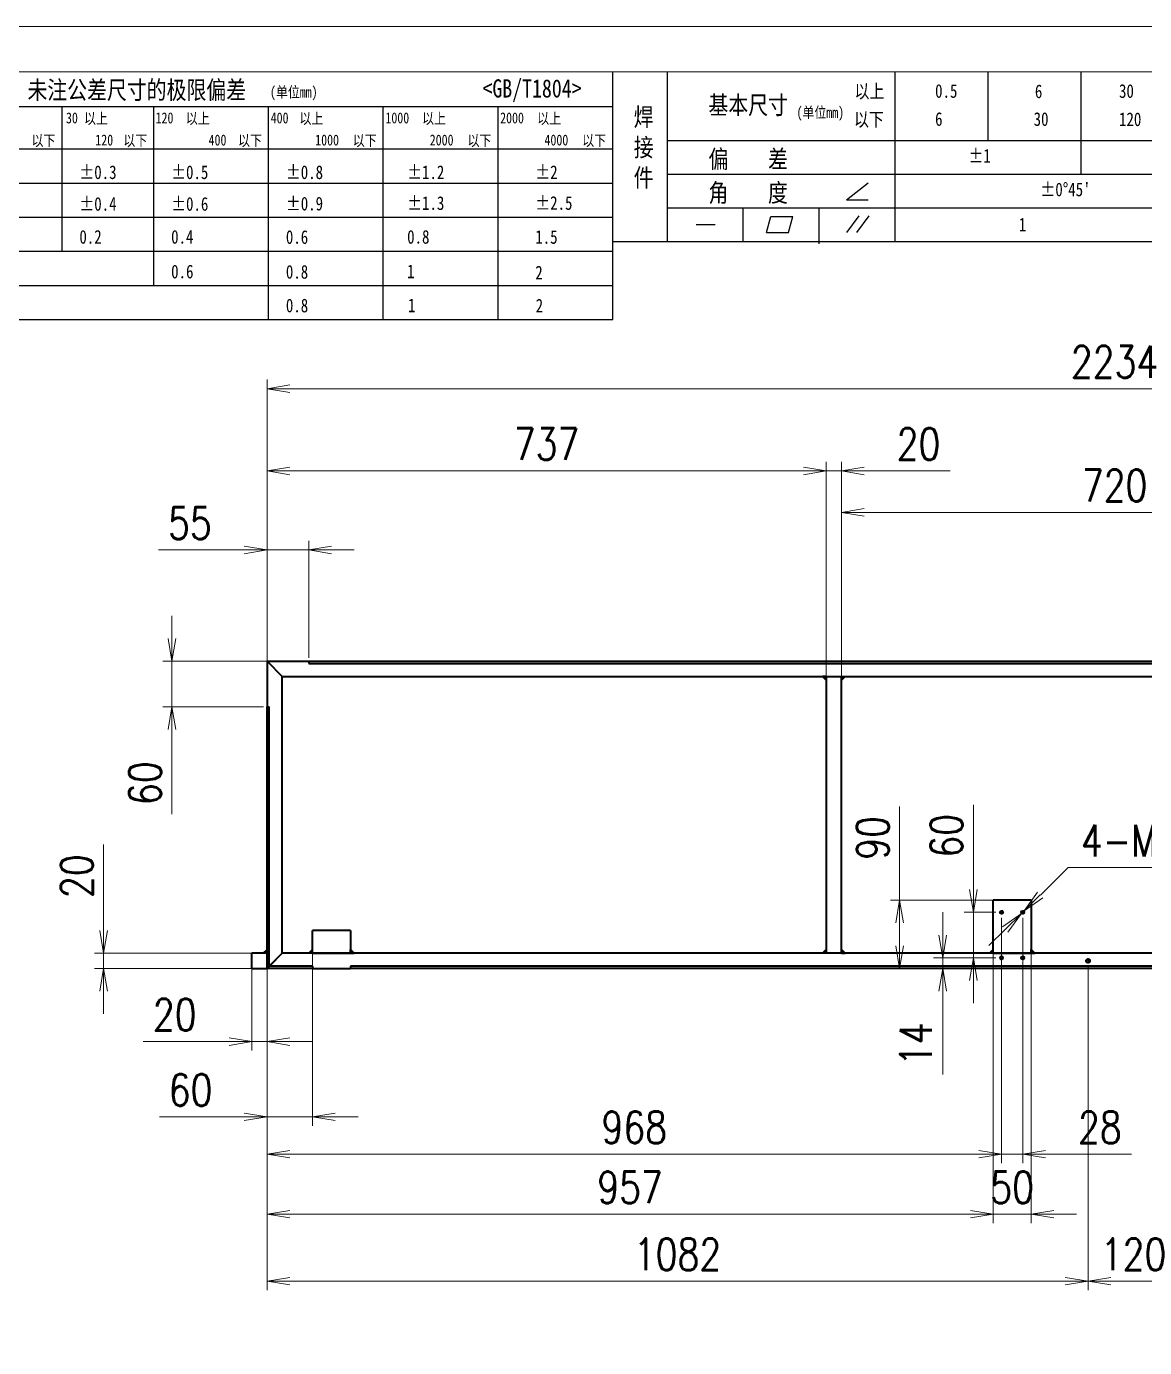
# Model space of a CAD drawing. Header units: millimetres. Extents: x 1333 to 129696, y -57210 to 105899.
# Drawn here: x 58048 to 59521, y 102878 to 104620 of the extents above; entities that cross this region are included whole.
import ezdxf

# ---------------------------------------------------------------- set-up
doc = ezdxf.new("R2010")
doc.units = ezdxf.units.MM
doc.header["$LTSCALE"] = 0.5
doc.linetypes.add('DASHDOT', pattern=[18.5, 12, -3, 0.5, -3])
doc.linetypes.add('DASHED', pattern=[15, 12, -3])
doc.layers.add('图\\M+19E79\\M+195B6\\M+18E9A', color=7, linetype='Continuous')
for name, color, linetype, lineweight in [('图框', 7, 'Continuous', 18), ('标注线', 3, 'Continuous', 18), ('粗实线', 7, 'Continuous', 35)]:
    doc.layers.add(name, color=color, linetype=linetype, lineweight=lineweight)
doc.layers.add('打印', color=7, linetype='Continuous', lineweight=15, plot=False)
doc.layers.add('打印-禁用', color=7, linetype='Continuous', lineweight=15, plot=False)
doc.styles.add('DIM', font='romans.shx', dxfattribs={"width": 0.8, "bigfont": 'bigfont.shx'})
doc.styles.add('国标', font='simfang.ttf', dxfattribs={"width": 0.8})
doc.dimstyles.new('DEH 1-12', dxfattribs={"dimscale": 12, "dimtxt": 3.5, "dimasz": 2.5, "dimexe": 1, "dimexo": 0.625, "dimgap": 1.2, "dimtad": 1, "dimdsep": 46, "dimtxsty": 'DIM', "dimblk": 'OPEN', "dimcen": 0, "dimclrd": 8, "dimclre": 8, "dimclrt": 2, "dimazin": 2, "dimtfac": 0.5, "dimtmove": 0, "dimatfit": 3, "dimldrblk": 'OPEN', "dimfxl": 0, "dimtolj": 2, "dimlwd": 13, "dimlwe": 13, "dimarcsym": 0})
doc.dimstyles.new('DEH 1-12$3', dxfattribs={"dimscale": 12, "dimtxt": 3.5, "dimasz": 2.5, "dimexe": 1, "dimexo": 0.625, "dimgap": 1.2, "dimtad": 1, "dimtoh": 1, "dimdsep": 46, "dimtxsty": 'DIM', "dimblk": 'OPEN', "dimcen": 0, "dimclrd": 8, "dimclre": 8, "dimclrt": 2, "dimazin": 2, "dimtfac": 0.5, "dimtmove": 0, "dimatfit": 3, "dimldrblk": 'OPEN', "dimfxl": 0, "dimtolj": 2, "dimlwd": 13, "dimlwe": 13, "dimarcsym": 0})

# ---------------------------------------------------------------- blocks, each defined once
blk = doc.blocks.new('GZDEH零件A3图框V01版')
at = {"layer": '图\\M+19E79\\M+195B6\\M+18E9A', "color": 9}
for p, q in [((2990.09, -1581.67), (2990.09, -1554.46)), ((2996.09, -1573.08), (2996.09, -1554.46)), ((3021.09, -1561.98), (3021.09, -1554.46)), ((3031.31, -1561.98), (3031.31, -1554.46)), ((3041.53, -1561.98), (3041.53, -1554.46)), ((2899.37, -1558.24), (2990.09, -1558.24)), ((2929.61, -1574.17), (2929.61, -1558.24)), ((2939.69, -1577.92), (2939.69, -1558.24)), ((2952.29, -1581.67), (2952.29, -1558.24)), ((2964.89, -1581.67), (2964.89, -1558.24)), ((2977.49, -1581.67), (2977.49, -1558.24)), ((2882.49, -1562.92), (2990.09, -1562.92)), ((2996.09, -1561.98), (3113.09, -1561.98)), ((3021.09, -1573.08), (3021.09, -1561.98)), ((3041.53, -1565.68), (3041.53, -1561.98)), ((2996.09, -1565.68), (3113.09, -1565.68)), ((2882.49, -1566.67), (2990.09, -1566.67)), ((3015.75, -1568.51), (3018.15, -1566.66)), ((3015.75, -1568.51), (3018.15, -1568.51)), ((2882.49, -1570.42), (2990.09, -1570.42)), ((2996.09, -1569.38), (3113.09, -1569.38)), ((3004.42, -1573.08), (3004.42, -1569.38)), ((3006.97, -1572.12), (3007.45, -1570.33)), ((3007.45, -1570.33), (3009.86, -1570.33)), ((3009.39, -1572.12), (3009.86, -1570.33)), ((3012.75, -1573.08), (3012.75, -1569.38)), ((3015.81, -1572.12), (3017.15, -1570.26)), ((3016.89, -1572.12), (3018.23, -1570.26)), ((2999.26, -1571.23), (3001.32, -1571.23)), ((2990.09, -1573.08), (3113.09, -1573.08)), ((3006.97, -1572.12), (3009.39, -1572.12)), ((3012.75, -1573.33), (3012.75, -1573.08)), ((2882.49, -1574.17), (2990.09, -1574.17)), ((2882.49, -1577.92), (2990.09, -1577.92)), ((2882.49, -1581.67), (2990.09, -1581.67))]:
    blk.add_line(p, q, dxfattribs=at)
at = {"layer": '图框', "linetype": 'Continuous'}
blk.add_line((3272.49, -1554.46), (2882.49, -1554.46), dxfattribs=at)
at = {"layer": '打印-禁用', "linetype": 'Continuous'}
blk.add_line((3277.49, -1549.46), (2857.49, -1549.46), dxfattribs=at)
at = {"layer": '图\\M+19E79\\M+195B6\\M+18E9A', "color": 9, "style": '国标', "width": 0.8}
for s, height, p in [('未注公差尺寸的极限偏差', 2, (2925.81, -1557.44)), ('<GB/T1804>', 2, (2975.78, -1557.27)), ('以上', 1.5, (3016.64, -1557.33)), ('0.5', 1.5, (3025.49, -1557.3)), ('6', 1.5, (3036.45, -1557.34)), ('30', 1.5, (3045.69, -1557.31)), ('基本尺寸', 2, (3000.6, -1559.1)), ('30', 1.2, (2930.04, -1560.11)), ('以下', 1.5, (3016.58, -1560.43)), ('6', 1.5, (3025.49, -1560.38)), ('30', 1.5, (3036.31, -1560.39)), ('120', 1.5, (3045.69, -1560.41)), ('偏    差', 2, (3000.6, -1565.04)), ('±1', 1.5, (3029.16, -1564.42)), ('±0.3', 1.5, (2931.51, -1566.23)), ('±0.5', 1.5, (2941.59, -1566.23)), ('±0.8', 1.5, (2954.19, -1566.23)), ('±1.2', 1.5, (2967.51, -1566.23)), ('±2', 1.5, (2981.58, -1566.23)), ('角    度', 2, (3000.6, -1568.74)), ("±0%%D45'", 1.5, (3037.06, -1568.12)), ('±0.4', 1.5, (2931.51, -1569.71)), ('±0.6', 1.5, (2941.59, -1569.71)), ('±0.9', 1.5, (2954.19, -1569.68)), ('±1.3', 1.5, (2967.51, -1569.62)), ('±2.5', 1.5, (2981.58, -1569.61)), ('1', 1.5, (3034.69, -1571.98)), ('0.2', 1.5, (2931.51, -1573.33)), ('0.4', 1.5, (2941.59, -1573.33)), ('0.6', 1.5, (2954.19, -1573.35)), ('0.8', 1.5, (2967.51, -1573.33)), ('1.5', 1.5, (2981.58, -1573.34)), ('0.6', 1.5, (2941.59, -1577.14)), ('0.8', 1.5, (2954.19, -1577.17)), ('1', 1.5, (2967.51, -1577.12)), ('2', 1.5, (2981.58, -1577.26)), ('0.8', 1.5, (2954.19, -1580.87)), ('1', 1.5, (2967.59, -1580.86)), ('2', 1.5, (2981.62, -1580.89))]:
    blk.add_text(s, height=height, dxfattribs=at).set_placement(p)
at = {"layer": '图\\M+19E79\\M+195B6\\M+18E9A', "color": 9, "lineweight": 15, "style": '国标', "width": 0.8}
for s, p in [('(单位mm)', (2952.44, -1557.27)), ('以上', (2932.02, -1560.16)), ('120', (2939.88, -1560.11)), ('以上', (2943.21, -1560.16)), ('400', (2952.52, -1560.11)), ('以上', (2955.68, -1560.16)), ('1000', (2965.12, -1560.11)), ('以上', (2969.16, -1560.16)), ('2000', (2977.72, -1560.11)), ('以上', (2981.8, -1560.16)), ('(单位mm)', (3010.27, -1559.51)), ('以下', (2926.26, -1562.59)), ('120', (2933.26, -1562.54)), ('以下', (2936.34, -1562.59)), ('400', (2945.7, -1562.54)), ('以下', (2948.94, -1562.59)), ('1000', (2957.41, -1562.54)), ('以下', (2961.54, -1562.59)), ('2000', (2969.99, -1562.54)), ('以下', (2974.14, -1562.59)), ('4000', (2982.59, -1562.54)), ('以下', (2986.74, -1562.59))]:
    blk.add_text(s, height=1.2, dxfattribs=at).set_placement(p)
at = {"layer": '图\\M+19E79\\M+195B6\\M+18E9A', "color": 9, "insert": (2992.39, -1558.41), "char_height": 2, "width": 3.1877, "attachment_point": 1, "style": '国标'}
blk.add_mtext('焊\\P接\\P件', dxfattribs=at)
blk = doc.blocks.new('DEH A3')
at = {"layer": '图框'}
blk.add_blockref('GZDEH零件A3图框V01版', (-2857.49, 1846.46), dxfattribs=at)
blk = doc.blocks.new('_Open')
at = {"color": 0, "linetype": 'ByBlock', "lineweight": -2}
for p, q in [((-1, 0.167), (0, 0)), ((-1, -0.167), (0, 0)), ((0, 0), (-1, 0))]:
    blk.add_line(p, q, dxfattribs=at)
blk = doc.blocks.new('*D42')
at = {"layer": 'Defpoints', "color": 0, "transparency": 16777216}
for p in [(60598.6, 104142.2), (58364.6, 103743.7), (60598.6, 103737.3)]:
    blk.add_point(p, dxfattribs=at)
at = {"layer": '标注线', "color": 8, "lineweight": 13, "transparency": 16777216}
for p, q in [((58364.6, 103751.2), (58364.6, 104154.2)), ((60598.6, 103744.8), (60598.6, 104154.2)), ((58394.6, 104142.2), (60568.6, 104142.2))]:
    blk.add_line(p, q, dxfattribs=at)
at = {"layer": '标注线', "color": 8, "lineweight": 13, "transparency": 16777216, "xscale": 30, "yscale": 30, "zscale": 30, "rotation": 180}
blk.add_blockref('_Open', (58364.6, 104142.2), dxfattribs=at)
at = {"layer": '标注线', "color": 8, "lineweight": 13, "transparency": 16777216, "xscale": 30, "yscale": 30, "zscale": 30}
blk.add_blockref('_Open', (60598.6, 104142.2), dxfattribs=at)
at = {"layer": '标注线', "color": 2, "transparency": 16777216, "insert": (59481.6, 104177.6), "char_height": 42, "attachment_point": 5, "style": 'DIM'}
blk.add_mtext('\\A2;2234', dxfattribs=at)
blk = doc.blocks.new('*D43')
at = {"layer": 'Defpoints', "color": 0, "transparency": 16777216}
for p in [(58596.7, 103782.9), (58873.8, 103377.9), (60885.2, 103377.9)]:
    blk.add_point(p, dxfattribs=at)
at = {"layer": '标注线', "color": 8, "lineweight": 13, "transparency": 16777216}
for p, q in [((58604.2, 103782.9), (60897.2, 103782.9)), ((60885.2, 103752.9), (60885.2, 103407.9)), ((58881.3, 103377.9), (60897.2, 103377.9))]:
    blk.add_line(p, q, dxfattribs=at)
at = {"layer": '标注线', "color": 8, "lineweight": 13, "transparency": 16777216, "xscale": 30, "yscale": 30, "zscale": 30}
for p, rotation in [((60885.2, 103782.9), 90), ((60885.2, 103377.9), 270)]:
    blk.add_blockref('_Open', p, dxfattribs=dict(at, rotation=rotation))
at = {"layer": '标注线', "color": 2, "transparency": 16777216, "insert": (60849.8, 103580.4), "char_height": 42, "attachment_point": 5, "rotation": 90, "style": 'DIM'}
blk.add_mtext('\\A2;405', dxfattribs=at)
blk = doc.blocks.new('*D46')
at = {"layer": 'Defpoints', "color": 0, "transparency": 16777216}
for p in [(58364.6, 104033.9), (58364.6, 103701), (59101.6, 103704.5)]:
    blk.add_point(p, dxfattribs=at)
at = {"layer": '标注线', "color": 8, "lineweight": 13, "transparency": 16777216}
for p, q in [((58364.6, 103708.5), (58364.6, 104045.9)), ((59101.6, 103712), (59101.6, 104045.9)), ((59071.6, 104033.9), (58394.6, 104033.9))]:
    blk.add_line(p, q, dxfattribs=at)
at = {"layer": '标注线', "color": 8, "lineweight": 13, "transparency": 16777216, "xscale": 30, "yscale": 30, "zscale": 30, "rotation": 180}
blk.add_blockref('_Open', (58364.6, 104033.9), dxfattribs=at)
at = {"layer": '标注线', "color": 8, "lineweight": 13, "transparency": 16777216, "xscale": 30, "yscale": 30, "zscale": 30}
blk.add_blockref('_Open', (59101.6, 104033.9), dxfattribs=at)
at = {"layer": '标注线', "color": 2, "transparency": 16777216, "insert": (58733.1, 104069.3), "char_height": 42, "attachment_point": 5, "style": 'DIM'}
blk.add_mtext('\\A2;737', dxfattribs=at)
blk = doc.blocks.new('*D47')
at = {"layer": 'Defpoints', "color": 0, "transparency": 16777216}
for p in [(59121.6, 104033.9), (59101.6, 103720.1), (59121.6, 103720.1)]:
    blk.add_point(p, dxfattribs=at)
at = {"layer": '标注线', "color": 8, "lineweight": 13, "transparency": 16777216}
for p, q in [((59101.6, 103727.6), (59101.6, 104045.9)), ((59121.6, 103727.6), (59121.6, 104045.9)), ((59071.6, 104033.9), (59041.6, 104033.9)), ((59101.6, 104033.9), (59121.6, 104033.9)), ((59151.6, 104033.9), (59264.8, 104033.9))]:
    blk.add_line(p, q, dxfattribs=at)
at = {"layer": '标注线', "color": 8, "lineweight": 13, "transparency": 16777216, "xscale": 30, "yscale": 30, "zscale": 30}
blk.add_blockref('_Open', (59101.6, 104033.9), dxfattribs=at)
at = {"layer": '标注线', "color": 8, "lineweight": 13, "transparency": 16777216, "xscale": 30, "yscale": 30, "zscale": 30, "rotation": 180}
blk.add_blockref('_Open', (59121.6, 104033.9), dxfattribs=at)
at = {"layer": '标注线', "color": 2, "transparency": 16777216, "insert": (59223.2, 104069.3), "char_height": 42, "attachment_point": 5, "style": 'DIM'}
blk.add_mtext('\\A2;20', dxfattribs=at)
blk = doc.blocks.new('*D48')
at = {"layer": 'Defpoints', "color": 0, "transparency": 16777216}
for p in [(59841.6, 103979.2), (59121.6, 103697.4), (59841.6, 103697.4)]:
    blk.add_point(p, dxfattribs=at)
at = {"layer": '标注线', "color": 8, "lineweight": 13, "transparency": 16777216}
for p, q in [((59121.6, 103704.9), (59121.6, 103991.2)), ((59151.6, 103979.2), (59811.6, 103979.2)), ((59841.6, 103704.9), (59841.6, 103991.2))]:
    blk.add_line(p, q, dxfattribs=at)
at = {"layer": '标注线', "color": 8, "lineweight": 13, "transparency": 16777216, "xscale": 30, "yscale": 30, "zscale": 30, "rotation": 180}
blk.add_blockref('_Open', (59121.6, 103979.2), dxfattribs=at)
at = {"layer": '标注线', "color": 8, "lineweight": 13, "transparency": 16777216, "xscale": 30, "yscale": 30, "zscale": 30}
blk.add_blockref('_Open', (59841.6, 103979.2), dxfattribs=at)
at = {"layer": '标注线', "color": 2, "transparency": 16777216, "insert": (59481.6, 104014.6), "char_height": 42, "attachment_point": 5, "style": 'DIM'}
blk.add_mtext('\\A2;720', dxfattribs=at)
blk = doc.blocks.new('*D50')
at = {"layer": 'Defpoints', "color": 0, "transparency": 16777216}
for p in [(58364.6, 103929.6), (58419.6, 103779.9), (58364.6, 103752.9)]:
    blk.add_point(p, dxfattribs=at)
at = {"layer": '标注线', "color": 8, "lineweight": 13, "transparency": 16777216}
for p, q in [((58364.6, 103760.4), (58364.6, 103941.6)), ((58419.6, 103787.4), (58419.6, 103941.6)), ((58334.6, 103929.6), (58221.4, 103929.6)), ((58419.6, 103929.6), (58364.6, 103929.6)), ((58449.6, 103929.6), (58479.6, 103929.6))]:
    blk.add_line(p, q, dxfattribs=at)
at = {"layer": '标注线', "color": 8, "lineweight": 13, "transparency": 16777216, "xscale": 30, "yscale": 30, "zscale": 30}
blk.add_blockref('_Open', (58364.6, 103929.6), dxfattribs=at)
at = {"layer": '标注线', "color": 8, "lineweight": 13, "transparency": 16777216, "xscale": 30, "yscale": 30, "zscale": 30, "rotation": 180}
blk.add_blockref('_Open', (58419.6, 103929.6), dxfattribs=at)
at = {"layer": '标注线', "color": 2, "transparency": 16777216, "insert": (58263, 103965), "char_height": 42, "attachment_point": 5, "style": 'DIM'}
blk.add_mtext('\\A2;55', dxfattribs=at)
blk = doc.blocks.new('*D53')
at = {"layer": 'Defpoints', "color": 0, "transparency": 16777216}
for p in [(58382.7, 103782.9), (58239.3, 103722.9), (58367.6, 103722.9)]:
    blk.add_point(p, dxfattribs=at)
at = {"layer": '标注线', "color": 8, "lineweight": 13, "transparency": 16777216}
for p, q in [((58239.3, 103812.9), (58239.3, 103842.9)), ((58375.2, 103782.9), (58227.3, 103782.9)), ((58239.3, 103782.9), (58239.3, 103722.9)), ((58360.1, 103722.9), (58227.3, 103722.9)), ((58239.3, 103692.9), (58239.3, 103581.3))]:
    blk.add_line(p, q, dxfattribs=at)
at = {"layer": '标注线', "color": 8, "lineweight": 13, "transparency": 16777216, "xscale": 30, "yscale": 30, "zscale": 30}
for p, rotation in [((58239.3, 103782.9), 270), ((58239.3, 103722.9), 90)]:
    blk.add_blockref('_Open', p, dxfattribs=dict(at, rotation=rotation))
at = {"layer": '标注线', "color": 2, "transparency": 16777216, "insert": (58203.9, 103622.1), "char_height": 42, "attachment_point": 5, "rotation": 90, "style": 'DIM'}
blk.add_mtext('\\A2;60', dxfattribs=at)
blk = doc.blocks.new('*D54')
at = {"layer": 'Defpoints', "color": 0, "transparency": 16777216}
for p in [(58364.6, 103414.7), (58424.6, 103409.2), (58364.6, 103182.2)]:
    blk.add_point(p, dxfattribs=at)
at = {"layer": '标注线', "color": 8, "lineweight": 13, "transparency": 16777216}
for p, q in [((58364.6, 103407.2), (58364.6, 103170.2)), ((58424.6, 103401.7), (58424.6, 103170.2)), ((58334.6, 103182.2), (58223, 103182.2)), ((58424.6, 103182.2), (58364.6, 103182.2)), ((58454.6, 103182.2), (58484.6, 103182.2))]:
    blk.add_line(p, q, dxfattribs=at)
at = {"layer": '标注线', "color": 8, "lineweight": 13, "transparency": 16777216, "xscale": 30, "yscale": 30, "zscale": 30}
blk.add_blockref('_Open', (58364.6, 103182.2), dxfattribs=at)
at = {"layer": '标注线', "color": 8, "lineweight": 13, "transparency": 16777216, "xscale": 30, "yscale": 30, "zscale": 30, "rotation": 180}
blk.add_blockref('_Open', (58424.6, 103182.2), dxfattribs=at)
at = {"layer": '标注线', "color": 2, "transparency": 16777216, "insert": (58263.8, 103217.6), "char_height": 42, "attachment_point": 5, "style": 'DIM'}
blk.add_mtext('\\A2;60', dxfattribs=at)
blk = doc.blocks.new('*D58')
at = {"layer": 'Defpoints', "color": 0, "transparency": 16777216}
for p in [(58364.6, 103456.3), (59321.6, 103426.2), (58364.6, 103053.9)]:
    blk.add_point(p, dxfattribs=at)
at = {"layer": '标注线', "color": 8, "lineweight": 13, "transparency": 16777216}
for p, q in [((58364.6, 103448.8), (58364.6, 103041.9)), ((59321.6, 103418.7), (59321.6, 103041.9)), ((59291.6, 103053.9), (58394.6, 103053.9))]:
    blk.add_line(p, q, dxfattribs=at)
at = {"layer": '标注线', "color": 8, "lineweight": 13, "transparency": 16777216, "xscale": 30, "yscale": 30, "zscale": 30, "rotation": 180}
blk.add_blockref('_Open', (58364.6, 103053.9), dxfattribs=at)
at = {"layer": '标注线', "color": 8, "lineweight": 13, "transparency": 16777216, "xscale": 30, "yscale": 30, "zscale": 30}
blk.add_blockref('_Open', (59321.6, 103053.9), dxfattribs=at)
at = {"layer": '标注线', "color": 2, "transparency": 16777216, "insert": (58843.1, 103089.3), "char_height": 42, "attachment_point": 5, "style": 'DIM'}
blk.add_mtext('\\A2;957', dxfattribs=at)
blk = doc.blocks.new('*D59')
at = {"layer": 'Defpoints', "color": 0, "transparency": 16777216}
for p in [(59371.6, 103426.1), (59321.6, 103416.1), (59371.6, 103053.9)]:
    blk.add_point(p, dxfattribs=at)
at = {"layer": '标注线', "color": 8, "lineweight": 13, "transparency": 16777216}
for p, q in [((59371.6, 103418.6), (59371.6, 103041.9)), ((59321.6, 103408.6), (59321.6, 103041.9)), ((59291.6, 103053.9), (59261.6, 103053.9)), ((59321.6, 103053.9), (59371.6, 103053.9)), ((59401.6, 103053.9), (59431.6, 103053.9))]:
    blk.add_line(p, q, dxfattribs=at)
at = {"layer": '标注线', "color": 8, "lineweight": 13, "transparency": 16777216, "xscale": 30, "yscale": 30, "zscale": 30}
blk.add_blockref('_Open', (59321.6, 103053.9), dxfattribs=at)
at = {"layer": '标注线', "color": 8, "lineweight": 13, "transparency": 16777216, "xscale": 30, "yscale": 30, "zscale": 30, "rotation": 180}
blk.add_blockref('_Open', (59371.6, 103053.9), dxfattribs=at)
at = {"layer": '标注线', "color": 2, "transparency": 16777216, "insert": (59346.6, 103089.3), "char_height": 42, "attachment_point": 5, "style": 'DIM'}
blk.add_mtext('\\A2;50', dxfattribs=at)
blk = doc.blocks.new('*D60')
at = {"layer": 'Defpoints', "color": 0, "transparency": 16777216}
for p in [(58364.6, 103426.6), (59446.6, 103387.9), (58364.6, 102965.6)]:
    blk.add_point(p, dxfattribs=at)
at = {"layer": '标注线', "color": 8, "lineweight": 13, "transparency": 16777216}
for p, q in [((58364.6, 103419.1), (58364.6, 102953.6)), ((59446.6, 103380.4), (59446.6, 102953.6)), ((59416.6, 102965.6), (58394.6, 102965.6))]:
    blk.add_line(p, q, dxfattribs=at)
at = {"layer": '标注线', "color": 8, "lineweight": 13, "transparency": 16777216, "xscale": 30, "yscale": 30, "zscale": 30, "rotation": 180}
blk.add_blockref('_Open', (58364.6, 102965.6), dxfattribs=at)
at = {"layer": '标注线', "color": 8, "lineweight": 13, "transparency": 16777216, "xscale": 30, "yscale": 30, "zscale": 30}
blk.add_blockref('_Open', (59446.6, 102965.6), dxfattribs=at)
at = {"layer": '标注线', "color": 2, "transparency": 16777216, "insert": (58905.6, 103001), "char_height": 42, "attachment_point": 5, "style": 'DIM'}
blk.add_mtext('\\A2;1082', dxfattribs=at)
blk = doc.blocks.new('*D61')
at = {"layer": 'Defpoints', "color": 0, "transparency": 16777216}
for p in [(59446.6, 103387.9), (59566.6, 103387.9), (59566.6, 102965.6)]:
    blk.add_point(p, dxfattribs=at)
at = {"layer": '标注线', "color": 8, "lineweight": 13, "transparency": 16777216}
for p, q in [((59446.6, 103380.4), (59446.6, 102953.6)), ((59566.6, 103380.4), (59566.6, 102953.6)), ((59476.6, 102965.6), (59536.6, 102965.6))]:
    blk.add_line(p, q, dxfattribs=at)
at = {"layer": '标注线', "color": 8, "lineweight": 13, "transparency": 16777216, "xscale": 30, "yscale": 30, "zscale": 30, "rotation": 180}
blk.add_blockref('_Open', (59446.6, 102965.6), dxfattribs=at)
at = {"layer": '标注线', "color": 8, "lineweight": 13, "transparency": 16777216, "xscale": 30, "yscale": 30, "zscale": 30}
blk.add_blockref('_Open', (59566.6, 102965.6), dxfattribs=at)
at = {"layer": '标注线', "color": 2, "transparency": 16777216, "insert": (59506.6, 103001), "char_height": 42, "attachment_point": 5, "style": 'DIM'}
blk.add_mtext('\\A2;120', dxfattribs=at)
blk = doc.blocks.new('*D62')
at = {"layer": 'Defpoints', "color": 0, "transparency": 16777216}
for p in [(59332.6, 103451.9), (58364.6, 103410.5), (58364.6, 103133)]:
    blk.add_point(p, dxfattribs=at)
at = {"layer": '标注线', "color": 8, "lineweight": 13, "transparency": 16777216}
for p, q in [((59332.6, 103444.4), (59332.6, 103121)), ((58364.6, 103403), (58364.6, 103121)), ((59302.6, 103133), (58394.6, 103133))]:
    blk.add_line(p, q, dxfattribs=at)
at = {"layer": '标注线', "color": 8, "lineweight": 13, "transparency": 16777216, "xscale": 30, "yscale": 30, "zscale": 30, "rotation": 180}
blk.add_blockref('_Open', (58364.6, 103133), dxfattribs=at)
at = {"layer": '标注线', "color": 8, "lineweight": 13, "transparency": 16777216, "xscale": 30, "yscale": 30, "zscale": 30}
blk.add_blockref('_Open', (59332.6, 103133), dxfattribs=at)
at = {"layer": '标注线', "color": 2, "transparency": 16777216, "insert": (58848.6, 103168.4), "char_height": 42, "attachment_point": 5, "style": 'DIM'}
blk.add_mtext('\\A2;968', dxfattribs=at)
blk = doc.blocks.new('*D63')
at = {"layer": 'Defpoints', "color": 0, "transparency": 16777216}
for p in [(59332.6, 103451.9), (59360.6, 103451.9), (59360.6, 103133)]:
    blk.add_point(p, dxfattribs=at)
at = {"layer": '标注线', "color": 8, "lineweight": 13, "transparency": 16777216}
for p, q in [((59332.6, 103444.4), (59332.6, 103121)), ((59360.6, 103444.4), (59360.6, 103121)), ((59302.6, 103133), (59272.6, 103133)), ((59332.6, 103133), (59360.6, 103133)), ((59390.6, 103133), (59503.8, 103133))]:
    blk.add_line(p, q, dxfattribs=at)
at = {"layer": '标注线', "color": 8, "lineweight": 13, "transparency": 16777216, "xscale": 30, "yscale": 30, "zscale": 30}
blk.add_blockref('_Open', (59332.6, 103133), dxfattribs=at)
at = {"layer": '标注线', "color": 8, "lineweight": 13, "transparency": 16777216, "xscale": 30, "yscale": 30, "zscale": 30, "rotation": 180}
blk.add_blockref('_Open', (59360.6, 103133), dxfattribs=at)
at = {"layer": '标注线', "color": 2, "transparency": 16777216, "insert": (59462.2, 103168.4), "char_height": 42, "attachment_point": 5, "style": 'DIM'}
blk.add_mtext('\\A2;28', dxfattribs=at)
blk = doc.blocks.new('*D65')
at = {"layer": 'Defpoints', "color": 0, "transparency": 16777216}
for p in [(59332.6, 103391.9), (59255.1, 103377.9), (59296.7, 103377.9)]:
    blk.add_point(p, dxfattribs=at)
at = {"layer": '标注线', "color": 8, "lineweight": 13, "transparency": 16777216}
for p, q in [((59255.1, 103421.9), (59255.1, 103451.9)), ((59325.1, 103391.9), (59243.1, 103391.9)), ((59255.1, 103391.9), (59255.1, 103377.9)), ((59289.2, 103377.9), (59243.1, 103377.9)), ((59255.1, 103347.9), (59255.1, 103237.9))]:
    blk.add_line(p, q, dxfattribs=at)
at = {"layer": '标注线', "color": 8, "lineweight": 13, "transparency": 16777216, "xscale": 30, "yscale": 30, "zscale": 30}
for p, rotation in [((59255.1, 103391.9), 270), ((59255.1, 103377.9), 90)]:
    blk.add_blockref('_Open', p, dxfattribs=dict(at, rotation=rotation))
at = {"layer": '标注线', "color": 2, "transparency": 16777216, "insert": (59219.7, 103277.9), "char_height": 42, "attachment_point": 5, "rotation": 90, "style": 'DIM'}
blk.add_mtext('\\A2;14', dxfattribs=at)
blk = doc.blocks.new('*D66')
at = {"layer": 'Defpoints', "color": 0, "transparency": 16777216}
for p in [(59295.6, 103451.9), (59332.6, 103451.9), (59332.6, 103391.9)]:
    blk.add_point(p, dxfattribs=at)
at = {"layer": '标注线', "color": 8, "lineweight": 13, "transparency": 16777216}
for p, q in [((59295.6, 103481.9), (59295.6, 103593.5)), ((59325.1, 103451.9), (59283.6, 103451.9)), ((59295.6, 103391.9), (59295.6, 103451.9)), ((59325.1, 103391.9), (59283.6, 103391.9)), ((59295.6, 103361.9), (59295.6, 103331.9))]:
    blk.add_line(p, q, dxfattribs=at)
at = {"layer": '标注线', "color": 8, "lineweight": 13, "transparency": 16777216, "xscale": 30, "yscale": 30, "zscale": 30}
for p, rotation in [((59295.6, 103451.9), 270), ((59295.6, 103391.9), 90)]:
    blk.add_blockref('_Open', p, dxfattribs=dict(at, rotation=rotation))
at = {"layer": '标注线', "color": 2, "transparency": 16777216, "insert": (59260.2, 103552.7), "char_height": 42, "attachment_point": 5, "rotation": 90, "style": 'DIM'}
blk.add_mtext('\\A2;60', dxfattribs=at)
blk = doc.blocks.new('*D67')
at = {"layer": 'Defpoints', "color": 0, "transparency": 16777216}
for p in [(59362.4, 103453.7), (59358.8, 103450.2)]:
    blk.add_point(p, dxfattribs=at)
at = {"layer": '标注线', "color": 8, "lineweight": 13, "transparency": 16777216}
for p, q in [((59420.5, 103510.9), (59383.8, 103474.7)), ((59569.3, 103510.9), (59420.5, 103510.9)), ((59358.8, 103450.2), (59362.4, 103453.7)), ((59337.5, 103429.1), (59316.1, 103408.1))]:
    blk.add_line(p, q, dxfattribs=at)
at = {"layer": '标注线', "color": 8, "lineweight": 13, "transparency": 16777216, "xscale": 30, "yscale": 30, "zscale": 30}
for p, rotation in [((59362.4, 103453.7), 224.589617882719), ((59358.8, 103450.2), 44.58961788271902)]:
    blk.add_blockref('_Open', p, dxfattribs=dict(at, rotation=rotation))
at = {"layer": '标注线', "color": 2, "transparency": 16777216, "insert": (59502.1, 103546.3), "char_height": 42, "attachment_point": 5, "style": 'DIM'}
blk.add_mtext('\\A2;4-M5', dxfattribs=at)
blk = doc.blocks.new('*D69')
at = {"layer": 'Defpoints', "color": 0, "transparency": 16777216}
for p in [(59346.6, 103467.9), (59126, 103377.9), (59198.3, 103377.9)]:
    blk.add_point(p, dxfattribs=at)
at = {"layer": '标注线', "color": 8, "lineweight": 13, "transparency": 16777216}
for p, q in [((59198.3, 103467.9), (59198.3, 103591.6)), ((59339.1, 103467.9), (59186.3, 103467.9)), ((59198.3, 103407.9), (59198.3, 103437.9)), ((59133.5, 103377.9), (59210.3, 103377.9))]:
    blk.add_line(p, q, dxfattribs=at)
at = {"layer": '标注线', "color": 8, "lineweight": 13, "transparency": 16777216, "xscale": 30, "yscale": 30, "zscale": 30}
for p, rotation in [((59198.3, 103467.9), 90), ((59198.3, 103377.9), 270)]:
    blk.add_blockref('_Open', p, dxfattribs=dict(at, rotation=rotation))
at = {"layer": '标注线', "color": 2, "transparency": 16777216, "insert": (59162.9, 103550), "char_height": 42, "attachment_point": 5, "rotation": 90, "style": 'DIM'}
blk.add_mtext('\\A2;90', dxfattribs=at)
blk = doc.blocks.new('*D70')
at = {"layer": 'Defpoints', "color": 0, "transparency": 16777216}
for p in [(58344.6, 103389.3), (58364.6, 103389.3), (58344.6, 103281.5)]:
    blk.add_point(p, dxfattribs=at)
at = {"layer": '标注线', "color": 8, "lineweight": 13, "transparency": 16777216}
for p, q in [((58344.6, 103381.8), (58344.6, 103269.5)), ((58364.6, 103381.8), (58364.6, 103269.5)), ((58314.6, 103281.5), (58201.4, 103281.5)), ((58364.6, 103281.5), (58344.6, 103281.5)), ((58394.6, 103281.5), (58424.6, 103281.5))]:
    blk.add_line(p, q, dxfattribs=at)
at = {"layer": '标注线', "color": 8, "lineweight": 13, "transparency": 16777216, "xscale": 30, "yscale": 30, "zscale": 30}
blk.add_blockref('_Open', (58344.6, 103281.5), dxfattribs=at)
at = {"layer": '标注线', "color": 8, "lineweight": 13, "transparency": 16777216, "xscale": 30, "yscale": 30, "zscale": 30, "rotation": 180}
blk.add_blockref('_Open', (58364.6, 103281.5), dxfattribs=at)
at = {"layer": '标注线', "color": 2, "transparency": 16777216, "insert": (58243, 103316.9), "char_height": 42, "attachment_point": 5, "style": 'DIM'}
blk.add_mtext('\\A2;20', dxfattribs=at)
blk = doc.blocks.new('*D71')
at = {"layer": 'Defpoints', "color": 0, "transparency": 16777216}
for p in [(58149.3, 103397.9), (58354.6, 103397.9), (58354.6, 103377.9)]:
    blk.add_point(p, dxfattribs=at)
at = {"layer": '标注线', "color": 8, "lineweight": 13, "transparency": 16777216}
for p, q in [((58149.3, 103427.9), (58149.3, 103541.1)), ((58347.1, 103397.9), (58137.3, 103397.9)), ((58149.3, 103377.9), (58149.3, 103397.9)), ((58347.1, 103377.9), (58137.3, 103377.9)), ((58149.3, 103347.9), (58149.3, 103317.9))]:
    blk.add_line(p, q, dxfattribs=at)
at = {"layer": '标注线', "color": 8, "lineweight": 13, "transparency": 16777216, "xscale": 30, "yscale": 30, "zscale": 30}
for p, rotation in [((58149.3, 103397.9), 270), ((58149.3, 103377.9), 90)]:
    blk.add_blockref('_Open', p, dxfattribs=dict(at, rotation=rotation))
at = {"layer": '标注线', "color": 2, "transparency": 16777216, "insert": (58113.9, 103499.5), "char_height": 42, "attachment_point": 5, "rotation": 90, "style": 'DIM'}
blk.add_mtext('\\A2;20', dxfattribs=at)
blk = doc.blocks.new('WELDING_5')
at = {"layer": '粗实线'}
blk.add_hatch(color=256, dxfattribs=at).paths.add_polyline_path([(0, 5), (0, 0), (5, 0)])
for q in [(0, 5), (5, 0)]:
    blk.add_line((0, 0), q, dxfattribs=at)
blk.add_lwpolyline([(0, 5), (5, 0)], dxfattribs=at)

msp = doc.modelspace()

# ---------------------------------------------------------------- linework, layer by layer
at = {"color": 7, "lineweight": 35}
for p, q in [((58364.624, 103782.862), (58364.624, 103722.933)), ((58364.624, 103782.862), (58384.624, 103762.862)), ((58364.695, 103782.933), (58419.624, 103782.933)), ((58364.695, 103782.933), (58384.695, 103762.933)), ((58419.624, 103782.933), (60543.553, 103782.933)), ((58419.624, 103779.933), (60543.553, 103779.933)), ((58384.624, 103398.003), (58384.624, 103762.862)), ((58384.695, 103762.933), (60578.553, 103762.933)), ((59101.624, 103762.933), (59101.624, 103397.933)), ((59101.624, 103762.933), (59121.624, 103762.933)), ((59121.624, 103397.933), (59121.624, 103762.933)), ((58364.624, 103378.003), (58364.624, 103722.933)), ((58367.624, 103381.003), (58367.624, 103722.933)), ((59321.624, 103397.933), (59321.624, 103467.933)), ((59371.624, 103467.933), (59321.624, 103467.933)), ((59371.624, 103467.933), (59371.624, 103397.933)), ((58424.624, 103397.933), (58424.624, 103427.933)), ((58474.624, 103427.933), (58424.624, 103427.933)), ((58474.624, 103427.933), (58474.624, 103397.933)), ((58344.624, 103377.933), (58344.624, 103397.933)), ((58364.624, 103397.933), (58344.624, 103397.933)), ((58384.624, 103398.003), (58367.624, 103381.003)), ((58384.695, 103397.933), (58367.695, 103380.933)), ((60598.624, 103397.933), (58384.695, 103397.933)), ((58424.624, 103397.933), (58474.624, 103397.933)), ((59121.624, 103397.933), (59101.624, 103397.933)), ((59121.624, 103397.933), (59101.624, 103397.933)), ((59321.624, 103397.933), (59371.624, 103397.933)), ((58344.624, 103377.933), (58364.624, 103377.933)), ((58424.624, 103377.933), (58364.695, 103377.933)), ((58424.624, 103380.933), (58367.695, 103380.933)), ((58424.624, 103377.933), (58474.624, 103377.933)), ((60498.624, 103380.933), (58474.624, 103380.933)), ((60498.624, 103377.933), (58474.624, 103377.933))]:
    msp.add_line(p, q, dxfattribs=at)
at = {"color": 7, "lineweight": 35, "ltscale": 0.075}
for p, q in [((58419.624, 103782.933), (58419.624, 103779.933)), ((58364.624, 103722.933), (58367.624, 103722.933)), ((58424.624, 103380.933), (58424.624, 103377.933)), ((58474.624, 103380.933), (58474.624, 103377.933))]:
    msp.add_line(p, q, dxfattribs=at)
at = {"color": 2, "linetype": 'DASHDOT', "lineweight": 13, "ltscale": 0.134357}
for p, q in [((59335.311, 103451.933), (59329.937, 103451.933)), ((59363.311, 103451.933), (59357.937, 103451.933)), ((59335.311, 103391.933), (59329.937, 103391.933)), ((59363.311, 103391.933), (59357.937, 103391.933))]:
    msp.add_line(p, q, dxfattribs=at)
at = {"color": 2, "linetype": 'DASHDOT', "lineweight": 13, "ltscale": 0.134355}
for p, q in [((59332.624, 103454.62), (59332.624, 103449.245)), ((59360.624, 103454.62), (59360.624, 103449.245)), ((59332.624, 103394.62), (59332.624, 103389.245)), ((59360.624, 103394.62), (59360.624, 103389.245))]:
    msp.add_line(p, q, dxfattribs=at)
at = {"color": 1, "linetype": 'DASHED', "lineweight": 13, "ltscale": 0.498232}
msp.add_line((58364.624, 103397.933), (58364.624, 103378.003), dxfattribs=at)
at = {"color": 2, "linetype": 'DASHDOT', "lineweight": 13, "ltscale": 0.159802}
for p, q in [((59449.82, 103387.933), (59443.428, 103387.933)), ((59446.624, 103391.129), (59446.624, 103384.737))]:
    msp.add_line(p, q, dxfattribs=at)
at = {"color": 7, "lineweight": 35, "ltscale": 0.106066}
for p, q in [((58367.624, 103381.003), (58364.624, 103378.003)), ((58367.695, 103380.933), (58364.695, 103377.933))]:
    msp.add_line(p, q, dxfattribs=at)
at = {"color": 7, "lineweight": 35, "ltscale": 0.001768}
msp.add_line((58364.624, 103378.003), (58364.624, 103377.933), dxfattribs=at)
at = {"color": 7, "lineweight": 35}
for centre, radius in [((59332.624, 103451.933), 2.067), ((59360.624, 103451.933), 2.067), ((59332.624, 103391.933), 2.067), ((59360.624, 103391.933), 2.067), ((59446.624, 103387.933), 2.458)]:
    msp.add_circle(centre, radius, dxfattribs=at)
at = {"color": 7, "lineweight": 13}
for centre, radius in [((59332.624, 103451.933), 2.5), ((59360.624, 103451.933), 2.5), ((59332.624, 103391.933), 2.5), ((59360.624, 103391.933), 2.5), ((59446.624, 103387.933), 3)]:
    msp.add_arc(centre, radius, 169.999993, 100.000014, dxfattribs=at)
at = {"layer": '打印'}
msp.add_lwpolyline([(57229.101, 104619.912), (62269.101, 104619.912), (62269.101, 101055.912), (57229.101, 101055.912)], close=True, dxfattribs=at)

# ---------------------------------------------------------------- block references
at = {"layer": '图框', "xscale": 12, "yscale": 12, "zscale": 12}
msp.add_blockref('DEH A3', (57229.101, 101055.912), dxfattribs=at)
at = {"layer": '标注线'}
for p, rotation in [((59101.624, 103762.933), 180), ((59121.624, 103762.933), 270), ((58364.624, 103397.933), 90), ((58424.624, 103397.933), 90), ((59101.624, 103397.933), 90), ((59321.624, 103397.933), 90)]:
    msp.add_blockref('WELDING_5', p, dxfattribs=dict(at, rotation=rotation))
for p in [(58474.624, 103397.933), (59121.624, 103397.933), (59371.624, 103397.933)]:
    msp.add_blockref('WELDING_5', p, dxfattribs=at)

# ---------------------------------------------------------------- dimensions: what is measured, and where the dimension line sits
for base, p1, p2, picture, middle in [((60598.624, 104142.184), (58364.624, 103743.732), (60598.624, 103737.346), '*D42', (59481.624, 104177.584)), ((58364.624, 104033.94), (59101.624, 103704.526), (58364.624, 103700.951), '*D46', (58733.124, 104069.34)), ((59121.624, 104033.94), (59101.624, 103720.093), (59121.624, 103720.093), '*D47', (59223.224, 104069.34)), ((59841.624, 103979.204), (59121.624, 103697.352), (59841.624, 103697.352), '*D48', (59481.624, 104014.604)), ((58364.624, 103929.56), (58419.624, 103779.933), (58364.624, 103752.897), '*D50', (58263.024, 103964.96)), ((58364.624, 103053.885), (59321.624, 103426.205), (58364.624, 103456.295), '*D58', (58843.124, 103089.285)), ((58364.624, 103133.031), (59332.624, 103451.933), (58364.624, 103410.548), '*D62', (58848.624, 103168.431)), ((59360.624, 103133.031), (59332.624, 103451.933), (59360.624, 103451.933), '*D63', (59462.224, 103168.431)), ((58364.624, 102965.622), (59446.624, 103387.933), (58364.624, 103426.642), '*D60', (58905.624, 103001.022)), ((58364.624, 103182.204), (58424.624, 103409.201), (58364.624, 103414.748), '*D54', (58263.824, 103217.604)), ((58344.624, 103281.534), (58364.624, 103389.264), (58344.624, 103389.264), '*D70', (58243.024, 103316.934)), ((59566.624, 102965.622), (59446.624, 103387.933), (59566.624, 103387.933), '*D61', (59506.624, 103001.022))]:
    dim = msp.add_linear_dim(base=base, p1=p1, p2=p2, dimstyle='DEH 1-12', dxfattribs=at)
    dim.commit()
    dim.dimension.update_dxf_attribs({"geometry": picture, "text_midpoint": middle})
for base, p1, p2, picture, middle in [((58239.329, 103722.933), (58382.677, 103782.933), (58367.624, 103722.933), '*D53', (58203.929, 103622.133)), ((60885.196, 103377.933), (58596.658, 103782.933), (58873.795, 103377.933), '*D43', (60849.796, 103580.433)), ((58149.333, 103397.933), (58354.624, 103377.933), (58354.624, 103397.933), '*D71', (58113.933, 103499.533))]:
    dim = msp.add_linear_dim(base=base, p1=p1, p2=p2, angle=90, dimstyle='DEH 1-12', dxfattribs=at)
    dim.commit()
    dim.dimension.update_dxf_attribs({"geometry": picture, "text_midpoint": middle})
for base, p1, p2, picture, middle in [((59198.306, 103377.933), (59346.624, 103467.933), (59126.047, 103377.933), '*D69', (59198.306, 103549.963)), ((59295.568, 103451.933), (59332.624, 103391.933), (59332.624, 103451.933), '*D66', (59295.568, 103552.733)), ((59255.092, 103377.933), (59332.624, 103391.933), (59296.659, 103377.933), '*D65', (59255.092, 103277.933))]:
    dim = msp.add_linear_dim(base=base, p1=p1, p2=p2, angle=90, dimstyle='DEH 1-12', dxfattribs=at)
    dim.commit()
    dim.dimension.update_dxf_attribs({"geometry": picture, "text_midpoint": middle, "dimtype": 160})
dim = msp.add_diameter_dim_2p(p1=(59358.843, 103450.178), p2=(59362.404, 103453.688), dimstyle='DEH 1-12$3', override={"dimpost": '4-M<>'}, dxfattribs=at)
dim.commit()
dim.dimension.update_dxf_attribs({"geometry": '*D67', "text_midpoint": (59502.06, 103510.917), "dimtype": 163})
dim = msp.add_linear_dim(base=(59371.624, 103053.885), p1=(59321.624, 103416.142), p2=(59371.624, 103426.098), dimstyle='DEH 1-12', dxfattribs=at)
dim.commit()
dim.dimension.update_dxf_attribs({"geometry": '*D59', "text_midpoint": (59346.624, 103053.885), "dimtype": 160})

doc.saveas('drawing.dxf')
